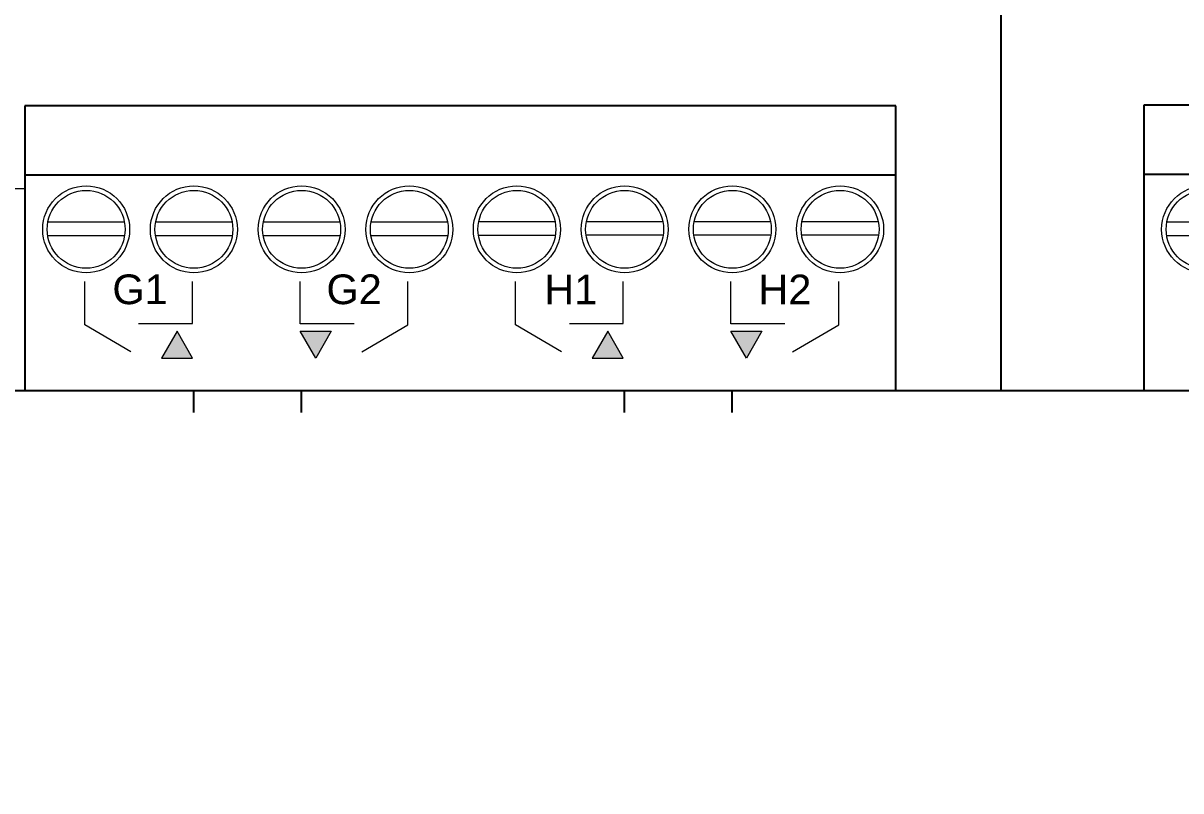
# Model space of a CAD drawing. Header units: millimetres. Extents: x -174 to 283928, y 1291 to 21053.
# Drawn here: x 9557.5 to 9625.7, y 20267.6 to 20312.8 of the extents above; entities that cross this region are included whole.
import ezdxf
from ezdxf.enums import TextEntityAlignment as Align

# ---------------------------------------------------------------- set-up
doc = ezdxf.new("R2010")
doc.units = ezdxf.units.MM
doc.layers.add('Enclosure', color=7, linetype='Continuous')
doc.layers.add('Serigraph', color=7, linetype='Continuous')
doc.styles.add('Arial', font='arial.ttf')

# ---------------------------------------------------------------- blocks, each defined once
blk = doc.blocks.new('ZIOMB16V3_ENCLOSURE')
at = {"layer": 'Enclosure'}
for p, q in [((0.968, 42.396), (0.968, -47.604)), ((9.394, -30.776), (9.394, -47.604)), ((60.737, -30.776), (9.394, -30.776)), ((83.443, -30.824), (83.443, -47.652)), ((134.786, -30.824), (83.443, -30.824)), ((134.786, -47.652), (134.786, -30.824)), ((9.394, -34.848), (60.737, -34.848)), ((83.443, -34.897), (134.786, -34.897)), ((0.968, -47.604), (140.968, -47.604))]:
    blk.add_line(p, q, dxfattribs=at)
at = {"layer": 'Enclosure', "lineweight": 18}
blk.add_line((77.308, -35.699), (83.443, -35.699), dxfattribs=at)
at = {"layer": 'Enclosure'}
blk.add_lwpolyline([(140.968, 42.396), (140.968, -47.604)], dxfattribs=at)
at = {"layer": 'Enclosure', "lineweight": 9}
for points in [[(10.762, -37.656), (15.266, -37.656)], [(84.811, -37.656), (89.315, -37.656)], [(91.161, -37.656), (95.665, -37.656)], [(97.511, -37.656), (102.015, -37.656)], [(103.861, -37.657), (108.365, -37.657)], [(114.703, -37.656), (110.199, -37.656)], [(121.053, -37.655), (116.549, -37.655)], [(127.403, -37.654), (122.899, -37.654)], [(133.753, -37.654), (129.249, -37.654)], [(10.746, -38.456), (15.282, -38.456)], [(84.795, -38.456), (89.331, -38.456)], [(91.145, -38.457), (95.681, -38.457)], [(97.495, -38.457), (102.031, -38.457)], [(103.845, -38.457), (108.381, -38.457)], [(114.719, -38.456), (110.183, -38.456)], [(121.069, -38.455), (116.533, -38.455)], [(127.419, -38.454), (122.883, -38.454)], [(133.769, -38.454), (129.233, -38.454)]]:
    blk.add_lwpolyline(points, dxfattribs=at)
for centre, radius in [((13.014, -38.102), 2.562), ((13.014, -38.102), 2.296), ((87.063, -38.102), 2.562), ((87.063, -38.102), 2.296), ((93.413, -38.103), 2.562), ((93.413, -38.103), 2.296), ((99.763, -38.103), 2.562), ((99.763, -38.103), 2.296), ((106.113, -38.104), 2.562), ((106.113, -38.104), 2.296), ((112.451, -38.102), 2.562), ((112.451, -38.102), 2.296), ((118.801, -38.102), 2.562), ((118.801, -38.102), 2.296), ((125.151, -38.101), 2.562), ((125.151, -38.101), 2.296), ((131.501, -38.1), 2.562), ((131.501, -38.1), 2.296)]:
    blk.add_circle(centre, radius, dxfattribs=at)
blk = doc.blocks.new('ZIOMB16V3_SERIGRAPH')
at = {"layer": 'Serigraph'}
for points in [[(92.363, -43.088), (91.452, -41.509), (90.54, -43.088)], [(100.536, -41.509), (99.625, -43.088), (98.713, -41.509)], [(117.751, -43.088), (116.839, -41.509), (115.928, -43.088)], [(125.924, -41.509), (125.013, -43.088), (124.101, -41.509)]]:
    blk.add_hatch(color=256, dxfattribs=at).paths.add_polyline_path(points)
at = {"layer": 'Serigraph', "lineweight": 5}
for points in [[(86.011, -41.12), (86.011, -38.581)], [(92.363, -41.056), (92.363, -38.581)], [(98.713, -41.059), (98.713, -38.583)], [(105.065, -41.122), (105.065, -38.583)], [(111.399, -41.12), (111.399, -38.581)], [(117.751, -41.056), (117.751, -38.581)], [(124.101, -41.059), (124.101, -38.583)], [(130.453, -41.122), (130.453, -38.583)], [(88.727, -42.718), (86.011, -41.12)], [(89.187, -41.056), (92.363, -41.056)], [(92.363, -43.088), (91.452, -41.509), (90.54, -43.088), (92.363, -43.088)], [(101.889, -41.059), (98.713, -41.059)], [(100.536, -41.509), (99.625, -43.088), (98.713, -41.509), (100.536, -41.509)], [(102.349, -42.72), (105.065, -41.122)], [(114.115, -42.718), (111.399, -41.12)], [(114.575, -41.056), (117.751, -41.056)], [(117.751, -43.088), (116.839, -41.509), (115.928, -43.088), (117.751, -43.088)], [(127.277, -41.059), (124.101, -41.059)], [(125.924, -41.509), (125.013, -43.088), (124.101, -41.509), (125.924, -41.509)], [(127.737, -42.72), (130.453, -41.122)]]:
    blk.add_lwpolyline(points, dxfattribs=at)
at = {"layer": 'Serigraph', "char_height": 1.75, "attachment_point": 5, "style": 'Arial'}
for s, insert in [('G1', (89.271, -39.046)), ('G2', (101.89, -39.046)), ('H1', (114.658, -39.046)), ('H2', (127.278, -39.046))]:
    blk.add_mtext(s, dxfattribs=dict(at, insert=insert))
blk = doc.blocks.new('ZIOMB16V3_ATT_DEF')
blk.add_wipeout([(0, 45), (140, 45), (140, -45), (0, -45)])
for p, q in [((92.445, -46.289), (92.445, -45)), ((98.789, -46.289), (98.789, -45)), ((117.832, -46.289), (117.832, -45)), ((124.177, -46.289), (124.177, -45))]:
    blk.add_line(p, q)
at = {"layer": 'Enclosure'}
blk.add_blockref('ZIOMB16V3_ENCLOSURE', (-0.968, 2.604), dxfattribs=at)
at = {"layer": 'Serigraph'}
blk.add_blockref('ZIOMB16V3_SERIGRAPH', (0, 0), dxfattribs=at)
at = {"color": 3, "style": 'Arial', "flags": 2}
blk.add_attdef('REFERENCE', text='', height=2.5, dxfattribs=at).set_placement((34.247, 28.944), align=Align.CENTER)
at = {"color": 3, "style": 'Arial'}
blk.add_attdef('PHYSICAL_ADD.', text='', height=2.5, dxfattribs=at).set_placement((108.245, 28.959), align=Align.CENTER)

msp = doc.modelspace()

# ---------------------------------------------------------------- linework, layer by layer
at = {"layer": 'Defpoints', "color": 6}
msp.add_lwpolyline([(10161.853, 20264.172), (9321.826, 20264.172), (9321.826, 20294.172), (10161.853, 20294.172)], close=True, dxfattribs=at)

# ---------------------------------------------------------------- next in the draw order: block references
msp.add_blockref('ZIOMB16V3_ATT_DEF', (9615.087, 20336.172))

# ---------------------------------------------------------------- next in the draw order: block references
msp.add_blockref('ZIOMB16V3_ATT_DEF', (9475.087, 20336.172))

doc.saveas('drawing.dxf')
